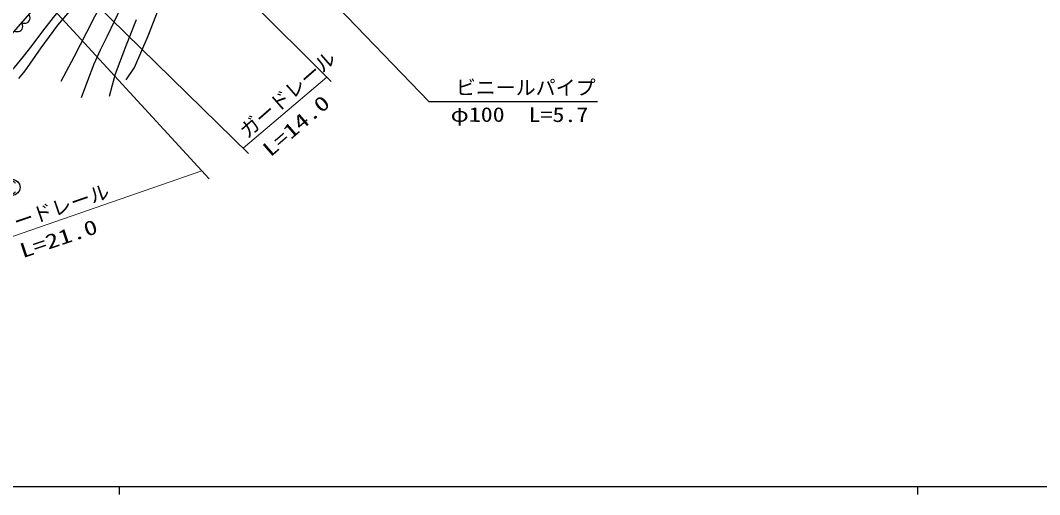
# Model space of a CAD drawing. Units: millimetres, scale not verified. Extents: x 40000 to 680000, y 20000 to 380000.
# Drawn here: x 155628 to 283302, y 204000 to 263454 of the extents above; entities that cross this region are included whole.
import ezdxf
from ezdxf.enums import TextEntityAlignment as Align

# ---------------------------------------------------------------- set-up
doc = ezdxf.new("R2010")
doc.units = ezdxf.units.MM
doc.header["$LTSCALE"] = 1000
for name, color, linetype, lineweight in [('M-BGD', 7, 'Continuous', 25), ('M-BGD-HTXT', 7, 'Continuous', 13), ('M-STR-STRC', 7, 'Continuous', 25), ('M-TTL-BAND', 7, 'Continuous', 25)]:
    doc.layers.add(name, color=color, linetype=linetype, lineweight=lineweight)
doc.styles.add('ＭＳ ゴシック', font='')
doc.styles.get('ＭＳ ゴシック').set_extended_font_data('MS Gothic')

# ---------------------------------------------------------------- blocks, each defined once
blk = doc.blocks.new('BUHIN15')
at = {"color": 7, "linetype": 'Continuous', "lineweight": 25}
blk.add_lwpolyline([(-303, -623), (-137, -646), (21, -630), (217, -575), (359, -474), (476, -351), (570, -158), (595, 11), (586, 185), (508, 373), (422, 504), (303, 623)], dxfattribs=at)
blk = doc.blocks.new('BUHIN77')
at = {"color": 7, "linetype": 'Continuous', "lineweight": 25}
blk.add_lwpolyline([(301, 573), (238, 655), (152, 704), (46, 732), (-73, 731), (-261, 680), (-403, 611), (-529, 463), (-584, 303), (-571, 100), (-443, -373), (-350, -566), (-245, -667), (-77, -730), (107, -722), (290, -673), (426, -620), (487, -557), (538, -476), (548, -401)], dxfattribs=at)
blk.add_circle((0, 0), 995, dxfattribs=at)

msp = doc.modelspace()

# ---------------------------------------------------------------- linework, layer by layer
at = {"layer": 'M-BGD'}
for p, q in [((153050, 260042), (158503, 266313)), ((171620, 261515), (173178, 265479)), ((169922, 257552), (171620, 261515)), ((168860, 255994), (169922, 257552)), ((206778, 253299), (227901, 253299))]:
    msp.add_line(p, q, dxfattribs=at)
for points in [[(163279, 253766), (164057, 255901), (164890, 258011), (165677, 259771), (166523, 261515), (168298, 265179), (170127, 268817), (171086, 270398), (172097, 271949), (173855, 274587), (175659, 277187), (176912, 278845), (178214, 280468), (181290, 284116), (184403, 287727)], [(160727, 255833), (162373, 258888), (163966, 261971), (164970, 263935), (166032, 265879), (167164, 267922), (168352, 269943), (169198, 271216), (170075, 272471)], [(143811, 253781), (145679, 253874), (147541, 254028), (148602, 254168), (149654, 254368), (150459, 254577), (151260, 254848), (151916, 255129), (152543, 255464), (153076, 255815), (153574, 256216), (154246, 256862), (154876, 257551), (156015, 258907), (157109, 260303), (158427, 262083), (159793, 263827), (160547, 264735), (161252, 265678), (161749, 266485), (162210, 267317)], [(155452, 256158), (156228, 257122), (158252, 259998), (160329, 262844), (161802, 264623), (163313, 266364)], [(166806, 253970), (167152, 255368), (167557, 256758), (168833, 260162), (170167, 263547)]]:
    msp.add_lwpolyline(points, dxfattribs=at)
at = {"layer": 'M-BGD-HTXT'}
for p, q in [((177854, 283310), (206778, 253299)), ((175179, 275118), (194573, 255807)), ((164938, 265609), (184207, 246779)), ((159417, 265250), (179275, 243602)), ((183545, 247432), (194034, 256344)), ((178361, 244607), (143893, 232615))]:
    msp.add_line(p, q, dxfattribs=at)
at = {"layer": 'M-TTL-BAND'}
for p, q in [((40000, 205000), (579000, 205000)), ((168000, 205000), (168000, 204000)), ((268000, 205000), (268000, 204000))]:
    msp.add_line(p, q, dxfattribs=at)

# ---------------------------------------------------------------- block references
at = {"layer": 'M-BGD', "rotation": 344.90498}
for p in [(156231, 263700), (155322, 262655)]:
    msp.add_blockref('BUHIN15', p, dxfattribs=at)
at = {"layer": 'M-STR-STRC', "rotation": 344.90498}
msp.add_blockref('BUHIN77', (154587, 242520), dxfattribs=at)

# ---------------------------------------------------------------- texts
at = {"layer": 'M-BGD-HTXT', "style": 'ＭＳ ゴシック'}
for s, rotation, p in [('ガードレール', 41.2, (184413, 248142)), ('ビニールパイプ', 359.9, (210171, 253582)), ('ガードレール', 19, (152970, 235888))]:
    msp.add_text(s, height=1833, rotation=rotation, dxfattribs=at).set_placement(p, align=Align.BOTTOM_LEFT)
for s, rotation, width, p in [('L=14.0', 40.8, 1.35, (187303, 245830)), ('φ100\u3000L=5.7', 359.9, 1.2, (209522, 250190)), ('L=21.0', 18.5, 1.35, (156091, 233114))]:
    msp.add_text(s, height=1833, rotation=rotation, dxfattribs=dict(at, width=width)).set_placement(p, align=Align.BOTTOM_LEFT)

doc.saveas('drawing.dxf')
